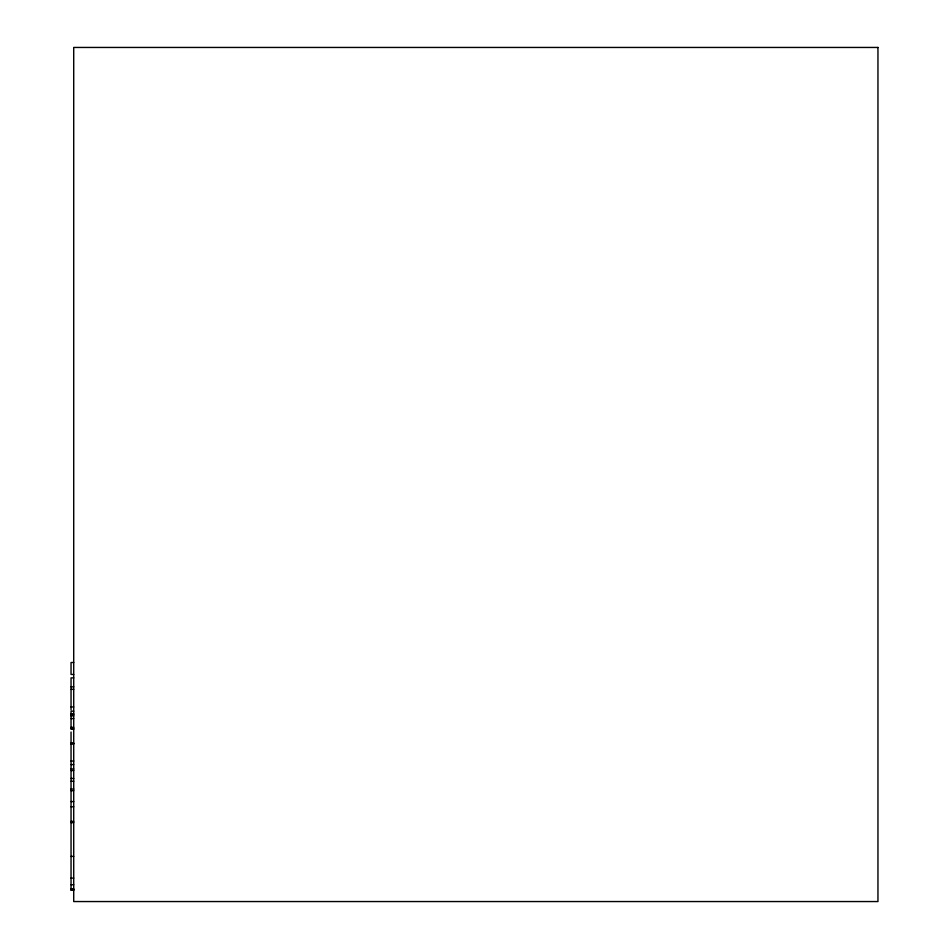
<?xml version="1.0" encoding="UTF-8"?>
<svg xmlns="http://www.w3.org/2000/svg" width="949" height="949" viewBox="0 0 949 949"><rect width="100%" height="100%" fill="white"/><g stroke="black" fill="none" stroke-linecap="round" stroke-linejoin="round"><path stroke-width="1.42" d="M73.714 662.497L71.045 662.497L71.045 674.454L73.714 674.454M73.714 677.871L71.045 677.871L71.045 709.84M71.045 686.839L73.714 686.839M71.045 689.33L73.714 689.33M71.045 706.969L73.714 706.946M73.714 711.157L71.045 711.157L71.045 729.235L73.714 729.235M71.045 713.814L73.714 713.814M71.045 714.644L73.714 714.644M71.045 715.843L73.714 715.843M71.045 718.595L73.714 718.595M71.045 727.314L73.714 727.314M71.045 728.63L73.714 728.63M71.045 743.174L73.714 743.174M71.045 743.34L73.714 743.34M71.045 744.063L73.714 744.063M71.045 761.027L73.714 761.027M71.045 764.586L73.714 764.586M71.045 768.975L73.714 768.975M71.045 770.552L73.714 770.552M71.045 778.453L73.714 778.453M71.045 781.252L73.714 781.252M71.045 789.046L73.714 789.046M71.045 790.695L73.714 790.695M71.045 801.585L73.714 801.585M71.045 806.78L73.714 806.78M71.045 821.36L73.714 821.36M71.045 822.664L73.714 822.664M71.045 856.378L73.714 856.378M71.045 878.098L73.714 878.098M71.045 884.753L73.714 884.753M71.045 888.739L73.714 888.739M71.045 889.699L73.714 889.699M71.045 889.854L73.714 889.854M73.714 890.138L71.045 890.138L71.045 732.023M877.955 47.45L73.714 47.45L73.714 901.55L877.955 901.55L877.955 47.45"/></g></svg>
